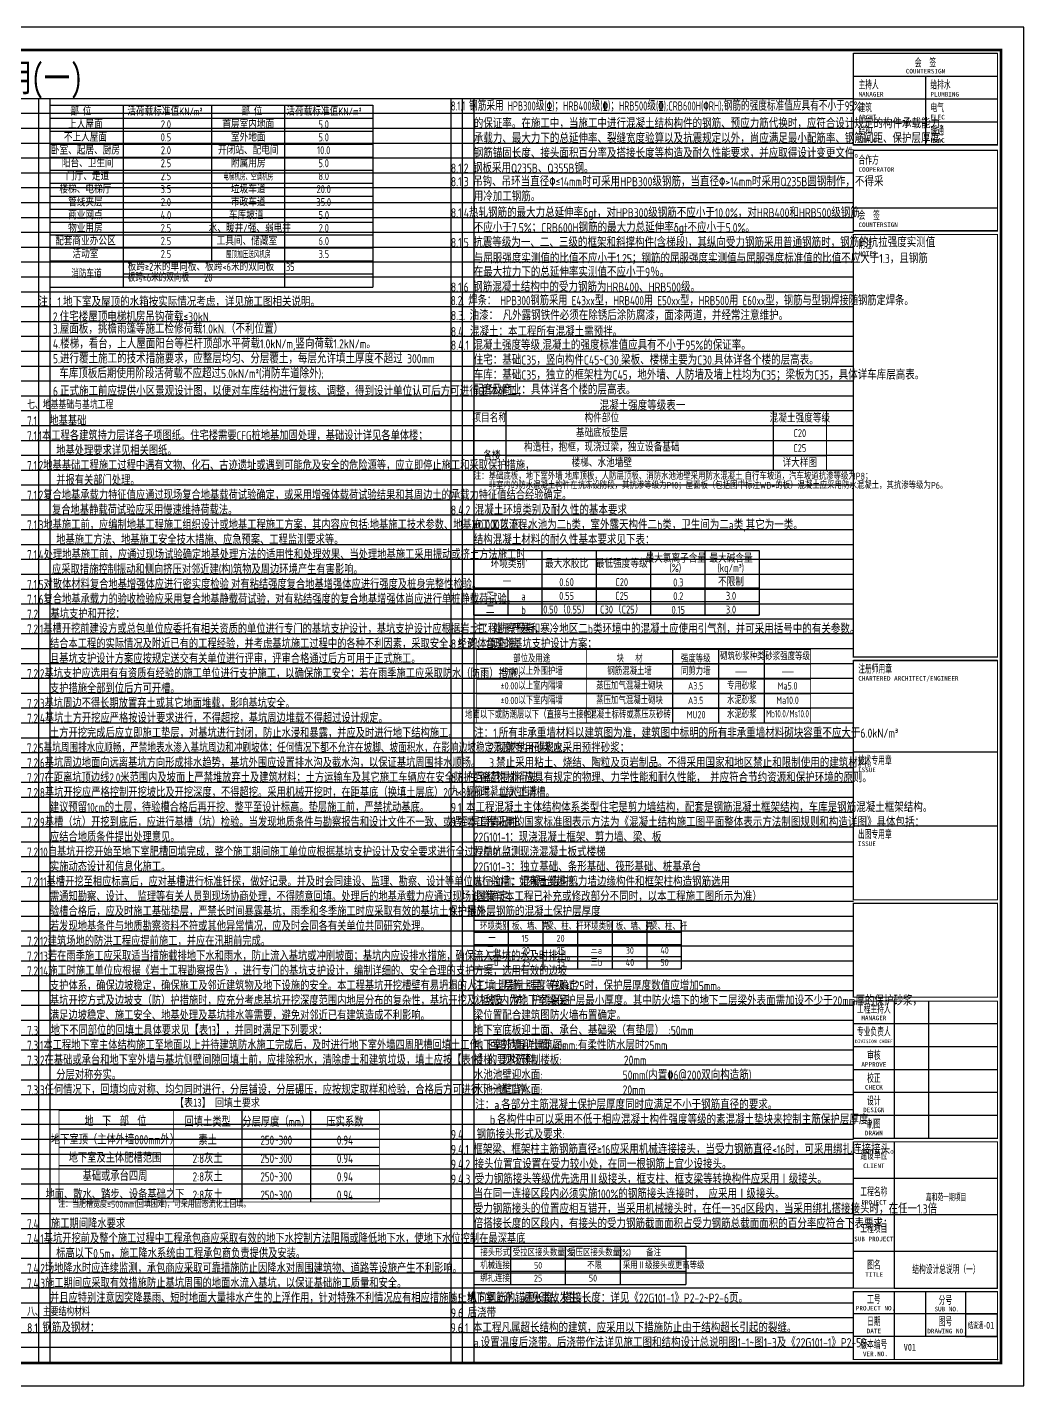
# Model space of a CAD drawing. Extents: x 698102 to 803227, y -138366 to 57555.
# Drawn here: x 738637 to 782202, y -1986 to 57414 of the extents above; entities that cross this region are included whole.
import ezdxf
from ezdxf.enums import TextEntityAlignment as Align

# ---------------------------------------------------------------- set-up
doc = ezdxf.new("R2010")
doc.units = 0
doc.header["$LTSCALE"] = 500
doc.linetypes.add('CONTINOUS', pattern=[0])
doc.layers.get('Defpoints').update_dxf_attribs({"color": 1, "linetype": 'CONTINUOUS'})
doc.layers.add('_TSZ_PLOT_MARK', color=1, linetype='CONTINUOUS', plot=False)
doc.layers.add('S-MODIFY-云线', color=3, linetype='CONTINUOUS', plot=False)
for name, color, linetype in [('A-ANNO-SYMB_图名标注', 3, 'CONTINUOUS'), ('A-ANNO-TITLE', 4, 'CONTINUOUS'), ('S-FLOOR-说明', 7, 'CONTINUOUS'), ('SM-1', 7, 'CONTINUOUS'), ('SM3', 4, 'CONTINUOUS'), ('TAB', 132, 'CONTINUOUS'), ('TEXT', 7, 'CONTINUOUS'), ('TEXT12', 6, 'CONTINUOUS'), ('TEXT13', 103, 'CONTINUOUS'), ('THICK', 6, 'CONTINUOUS'), ('图签', 4, 'CONTINUOUS'), ('图表', 4, 'CONTINUOUS'), ('更新', 30, 'CONTINOUS'), ('编号', 4, 'CONTINUOUS')]:
    doc.layers.add(name, color=color, linetype=linetype)
doc.styles.add('-宋体', font='', dxfattribs={"width": 0.8})
doc.styles.add('-黑体', font='simhei.ttf', dxfattribs={"width": 0.8})
doc.styles.add('TSSD_Norm', font='tssdeng.shx', dxfattribs={"width": 0.8, "bigfont": 'hztxt.shx'})
doc.styles.add('TSSD_Rein', font='tssdeng.shx', dxfattribs={"width": 0.7, "bigfont": 'hztxt.shx'})
doc.styles.add('黑体', font='simhei.ttf')
doc.styles.get('-宋体').set_extended_font_data('SimSun')

msp = doc.modelspace()

# ---------------------------------------------------------------- linework, layer by layer
at = {"layer": '_TSZ_PLOT_MARK'}
for points in [[(698101.92, -1985.76), (782201.92, -1985.76), (782201.92, 57414.24), (698101.92, 57414.24)], [(776541.53, 2283.44), (781051.92, 2283.44), (781051.92, 3883.44), (776541.53, 3883.44)], [(779646.93, 164.24), (781051.92, 164.24), (781051.92, 1148.84), (779646.93, 1148.84)]]:
    msp.add_lwpolyline(points, close=True, dxfattribs=at)
at = {"layer": 'A-ANNO-TITLE'}
for p, q in [((781051.92, 56264.24), (774751.92, 56264.24)), ((781051.92, 55264.24), (774751.92, 55264.24)), ((777901.92, 55264.24), (777901.92, 52264.24)), ((781051.92, 54264.24), (774751.92, 54264.24)), ((781051.92, 54264.24), (774751.92, 54264.24)), ((781051.92, 53264.24), (774751.92, 53264.24)), ((781051.92, 52264.24), (774751.92, 52264.24)), ((781051.92, 49507.55, 100), (774751.92, 49507.55, 100)), ((781051.92, 48503.35, 100), (774751.92, 48503.35, 100)), ((781051.92, 29868.86), (774751.92, 29868.86)), ((781051.92, 29718.86), (774751.92, 29718.86)), ((781051.92, 25718.86), (774751.92, 25718.86)), ((781051.92, 22488.58), (774751.92, 22488.58)), ((776541.53, 14833.44), (776541.53, 8833.44)), ((778041.53, 14833.44), (778041.53, 8833.44)), ((781051.92, 13833.44), (774751.92, 13833.44)), ((781051.92, 12833.44), (774751.92, 12833.44)), ((781051.92, 11833.44), (774751.92, 11833.44)), ((781051.92, 10833.44), (774751.92, 10833.44)), ((781051.92, 9833.44), (774751.92, 9833.44)), ((776541.53, 8683.44), (776541.53, 2283.44)), ((781051.92, 7083.44), (774751.92, 7083.44)), ((781051.92, 5483.44), (774751.92, 5483.44)), ((781051.92, 3883.44), (774751.92, 3883.44)), ((776541.53, 2133.44), (776541.53, -835.76)), ((777901.92, 2133.44), (777901.92, 164.24)), ((779646.93, 2133.44), (779646.93, 164.24)), ((781051.92, 1164.24), (774751.92, 1164.24)), ((781051.92, 164.24), (774751.92, 164.24))]:
    msp.add_line(p, q, dxfattribs=at)
msp.add_lwpolyline([(698101.92, -1985.76), (782201.92, -1985.76), (782201.92, 57414.24), (698101.92, 57414.24)], close=True, dxfattribs=at)
for points, const_width in [([(700601.92, -985.76), (781201.92, -985.76), (781201.92, 56414.24), (700601.92, 56414.24)], 120), ([(774751.92, 56264.24), (774751.92, 52264.24), (781051.92, 52264.24), (781051.92, 56264.24)], 50), ([(774751.92, 48503.35), (781051.92, 48503.35), (781051.92, 52032.4), (774751.92, 52032.4)], 50), ([(774751.92, 29718.86), (774751.92, 19258.31), (781051.92, 19258.31), (781051.92, 29718.86), (781051.92, 29718.86), (774751.92, 29718.86)], 50), ([(774751.92, 19108.31), (774751.92, 15008.31), (781051.92, 15008.31), (781051.92, 19108.31)], 50), ([(774751.92, 14833.44), (774751.92, 8833.44), (781051.92, 8833.44), (781051.92, 14833.44)], 50), ([(774751.92, 8683.44), (774751.92, 2283.44), (781051.92, 2283.44), (781051.92, 8683.44)], 50), ([(774751.92, 2133.44), (774751.92, -835.76), (781051.92, -835.76), (781051.92, 2133.44)], 50)]:
    msp.add_lwpolyline(points, close=True, dxfattribs=dict(at, const_width=const_width))
at = {"layer": 'A-ANNO-TITLE', "const_width": 50, "elevation": 100}
msp.add_lwpolyline([(774751.92, 48353.35), (774751.92, 29868.86), (781051.92, 29868.86), (781051.92, 48353.35), (781051.92, 48353.35), (774751.92, 48353.35)], close=True, dxfattribs=at)
at = {"layer": 'A-ANNO-TITLE'}
for p in [(781051.92, -835.76), (781201.92, -985.76)]:
    msp.add_point(p, dxfattribs=at)
at = {"layer": 'Defpoints'}
for p, q in [((739131.93, 54299.39), (739131.93, -985.73)), ((739631.93, 54299.39), (739631.93, -985.76)), ((757156.93, 54299.39), (757156.93, -985.73)), ((757656.93, 54299.39), (757656.93, -985.73)), ((758156.93, 54299.39), (758156.93, -985.73))]:
    msp.add_line(p, q, dxfattribs=at)
at = {"layer": 'S-MODIFY-云线', "color": 9}
for p, q in [((700601.92, 54299.39), (774751.92, 54299.39)), ((700601.92, 53649.39), (774751.92, 53649.39)), ((700601.92, 52999.39), (774751.92, 52999.39)), ((700601.92, 52349.39), (774751.92, 52349.39)), ((700601.92, 51699.39), (774751.92, 51699.39)), ((700601.92, 51049.39), (774751.92, 51049.39)), ((700601.92, 50399.39), (774751.92, 50399.39)), ((700601.92, 49749.39), (774751.92, 49749.39)), ((700601.92, 49099.39), (774751.92, 49099.39)), ((700601.92, 48449.39), (774751.92, 48449.39)), ((700601.92, 47799.39), (774751.92, 47799.39)), ((700601.92, 47149.39), (774751.92, 47149.39)), ((700601.92, 46499.39), (774751.92, 46499.39)), ((700601.92, 45849.39), (774751.92, 45849.39)), ((700601.92, 45199.39), (774751.92, 45199.39)), ((700601.92, 44549.39), (774751.92, 44549.39)), ((700601.92, 43899.39), (774751.92, 43899.39)), ((700601.92, 43249.39), (774751.92, 43249.39)), ((700601.92, 42599.39), (774751.92, 42599.39)), ((700601.92, 41949.39), (774751.92, 41949.39)), ((700601.92, 41299.39), (774751.92, 41299.39)), ((700601.92, 40649.39), (774751.92, 40649.39)), ((700601.92, 39999.39), (774751.92, 39999.39)), ((700601.92, 39349.39), (774751.92, 39349.39)), ((700601.92, 38699.39), (774751.92, 38699.39)), ((700601.92, 38049.39), (774751.92, 38049.39)), ((700601.92, 37399.39), (774751.92, 37399.39)), ((700601.92, 36749.39), (774751.92, 36749.39)), ((700601.92, 36099.39), (774751.92, 36099.39)), ((700601.92, 35449.39), (774751.92, 35449.39)), ((700601.92, 34799.39), (774751.92, 34799.39)), ((700601.92, 34149.39), (774751.92, 34149.39)), ((700601.92, 33499.39), (774751.92, 33499.39)), ((700601.92, 32849.39), (774751.92, 32849.39)), ((700601.92, 32199.39), (774751.92, 32199.39)), ((700601.92, 31549.39), (774751.92, 31549.39)), ((700601.92, 30899.39), (774751.92, 30899.39)), ((700601.92, 30249.39), (774751.92, 30249.39)), ((700601.92, 29599.39), (774751.92, 29599.39)), ((700601.92, 28949.39), (774751.92, 28949.39)), ((700601.92, 28299.39), (774751.92, 28299.39)), ((700601.92, 27649.39), (774751.92, 27649.39)), ((700601.92, 26999.39), (774751.92, 26999.39)), ((700601.92, 26349.39), (774751.92, 26349.39)), ((700601.92, 25699.39), (774751.92, 25699.39)), ((700601.92, 25049.39), (774751.92, 25049.39)), ((700601.92, 24399.39), (774751.92, 24399.39)), ((700601.92, 23749.39), (774751.92, 23749.39)), ((700601.92, 23099.39), (774751.92, 23099.39)), ((700601.92, 22449.39), (774751.92, 22449.39)), ((700601.92, 21799.39), (774751.92, 21799.39)), ((700601.92, 21149.39), (774751.92, 21149.39)), ((700601.92, 20499.39), (774751.92, 20499.39)), ((700601.92, 19849.39), (774751.92, 19849.39)), ((700601.92, 19199.39), (774751.92, 19199.39)), ((700601.92, 18549.39), (774751.92, 18549.39)), ((700601.92, 17899.39), (774751.92, 17899.39)), ((700601.92, 17249.39), (774751.92, 17249.39)), ((700601.92, 16599.39), (774751.92, 16599.39)), ((700601.92, 15949.39), (774751.92, 15949.39)), ((700601.92, 15299.39), (774751.92, 15299.39)), ((700601.92, 14649.39), (774751.92, 14649.39)), ((700601.92, 13999.39), (774751.92, 13999.39)), ((700601.92, 13349.39), (774751.92, 13349.39)), ((700601.92, 12699.39), (774751.92, 12699.39)), ((700601.92, 12049.39), (774751.92, 12049.39)), ((700601.92, 11399.39), (774751.92, 11399.39)), ((700601.92, 10749.39), (774751.92, 10749.39)), ((700601.92, 10099.39), (774751.92, 10099.39)), ((700601.92, 9449.39), (774751.92, 9449.39)), ((700601.92, 8799.39), (774751.92, 8799.39)), ((700601.92, 8149.39), (774751.92, 8149.39)), ((700601.92, 7499.39), (774751.92, 7499.39)), ((700601.92, 6849.39), (774751.92, 6849.39)), ((700601.92, 6199.39), (774751.92, 6199.39)), ((700601.92, 5549.39), (774751.92, 5549.39)), ((700601.92, 4899.39), (774751.92, 4899.39)), ((700601.92, 4249.39), (774751.92, 4249.39)), ((700601.92, 3599.39), (774751.92, 3599.39)), ((700601.92, 2949.39), (774751.92, 2949.39)), ((700601.92, 2299.39), (774751.92, 2299.39)), ((700601.92, 1649.39), (774751.92, 1649.39)), ((700601.92, 999.39), (774751.92, 999.39)), ((700601.92, 349.39), (774751.92, 349.39)), ((700601.92, -300.61), (774751.92, -300.61))]:
    msp.add_line(p, q, dxfattribs=at)
at = {"layer": 'TAB'}
for p, q in [((739631.93, 53999.39), (753750.24, 53999.39)), ((739631.93, 53999.39), (739631.93, 46051)), ((742828.08, 53999.39), (742828.08, 46051)), ((746691.09, 53999.39), (746691.09, 47195.39)), ((749887.23, 53999.39), (749887.23, 46051)), ((753750.24, 53999.39), (753750.24, 46051)), ((753750.24, 53999.39), (753750.24, 47195.39)), ((739631.93, 53432.39), (753750.24, 53432.39)), ((739631.93, 52865.39), (753750.24, 52865.39)), ((739631.93, 52298.39), (753750.24, 52298.39)), ((739631.93, 51731.39), (753750.24, 51731.39)), ((739631.93, 51164.39), (753750.24, 51164.39)), ((739631.93, 50597.39), (753750.24, 50597.39)), ((739631.93, 50030.39), (753750.24, 50030.39)), ((739631.93, 49463.39), (753750.24, 49463.39)), ((739631.93, 48896.39), (753750.24, 48896.39)), ((739631.93, 48329.39), (753750.24, 48329.39)), ((739631.93, 47762.39), (753750.24, 47762.39)), ((739631.93, 47195.39), (753750.24, 47195.39)), ((742828.08, 46628.39), (753750.24, 46628.39)), ((739631.93, 46051), (753750.24, 46051)), ((759556.61, 40649.39), (759556.61, 38033.47)), ((771244.27, 40649.39), (771244.27, 38033.47)), ((758156.93, 39996.21), (773577.07, 39996.21)), ((759556.61, 39343.02), (773577.07, 39343.02)), ((759556.61, 38689.84), (773577.07, 38689.84)), ((761127.33, 34530.54), (761127.33, 31702.26)), ((763502.66, 34530.54), (763502.66, 31702.26)), ((765878, 34530.54), (765878, 31702.26)), ((768253.33, 34530.54), (768253.33, 31702.26)), ((758156.93, 33499.69), (770630.55, 33499.69)), ((758156.93, 32900.54), (770630.55, 32900.54)), ((759651.35, 32900.54), (759651.35, 31702.26)), ((758156.93, 32301.4), (770630.55, 32301.4)), ((758156.93, 31702.26), (770630.55, 31702.26)), ((758156.93, 18368.85), (767228.93, 18368.85)), ((758156.93, 18368.85), (758156.93, 16252.05)), ((767228.93, 17839.65), (758156.93, 17839.65)), ((759668.93, 18368.85), (759668.93, 16252.05)), ((761180.93, 18368.85), (761180.93, 16252.05)), ((762692.93, 18368.85), (762692.93, 16252.05)), ((764204.93, 18368.85), (764204.93, 16252.05)), ((765716.93, 18368.85), (765716.93, 16252.05)), ((767228.93, 18368.85), (767228.93, 16252.05)), ((758156.93, 17310.45), (767228.93, 17310.45)), ((758156.93, 16781.25), (767228.93, 16781.25)), ((758156.93, 16252.05), (767228.93, 16252.05)), ((758156.93, 4125.89), (767427.15, 4125.89)), ((758156.93, 4125.89), (758157.03, 2445.89)), ((758157.07, 3565.89), (767427.19, 3565.89)), ((759756.93, 4125.89), (759757.03, 2445.89)), ((762156.93, 4126.04), (762157.03, 2446.04)), ((764556.93, 4126.19), (764557.03, 2446.19)), ((767427.15, 4125.89), (767427.26, 2445.89)), ((767427.22, 3005.89), (758157.03, 3005.89)), ((758157.03, 2445.89), (767427.26, 2445.89))]:
    msp.add_line(p, q, dxfattribs=at)
at = {"layer": 'TAB', "const_width": 50}
msp.add_lwpolyline([(773577.07, 38049.39), (758156.93, 38049.39), (758156.93, 40649.39), (773577.07, 40649.39)], close=True, dxfattribs=at)
at = {"layer": 'TAB'}
msp.add_lwpolyline([(758156.93, 34530.54), (770630.55, 34530.54), (770630.55, 31702.26), (758156.93, 31702.26)], close=True, dxfattribs=at)
at = {"layer": '图签'}
for p, q in [((766848.76, 30199.39), (766848.76, 26999.39)), ((768848.76, 30199.39), (768848.76, 26999.39)), ((770848.76, 30199.39), (770848.76, 26999.39)), ((758288.76, 28919.39), (772884.72, 28919.39)), ((758288.76, 28279.39), (772884.72, 28279.39)), ((758288.76, 27639.39), (772884.72, 27639.39))]:
    msp.add_line(p, q, dxfattribs=at)
at = {"layer": '图表'}
for p, q in [((748026.25, 10049.39), (748026.25, 6049.39)), ((751026.25, 10049.39), (751026.25, 6049.39))]:
    msp.add_line(p, q, dxfattribs=at)
for points, const_width in [([(772884.72, 30199.39), (772884.72, 26999.39), (758288.76, 26999.39), (758288.76, 30199.39), (772884.72, 30199.39)], 28), ([(763088.76, 30199.39), (763088.76, 26999.39)], 28), ([(758288.76, 29559.39), (772884.72, 29559.39)], 28), ([(754026.25, 10049.39), (754026.25, 6049.39), (740026.25, 6049.39), (740026.25, 10049.39), (754026.25, 10049.39)], 35), ([(745026.25, 10049.39), (745026.25, 6049.39)], 35)]:
    msp.add_lwpolyline(points, dxfattribs=dict(at, const_width=const_width))
at = {"layer": '更新', "const_width": 40}
for points in [[(769594.75, 29223.55), (770099.37, 29223.55)], [(771631.94, 29223.55), (772136.57, 29223.55)]]:
    msp.add_lwpolyline(points, dxfattribs=at)
at = {"layer": '编号', "ltscale": 100}
for p, q in [((740026.25, 9249.39), (754026.25, 9249.39)), ((740026.25, 8449.39), (754026.25, 8449.39)), ((740026.25, 7649.39), (754026.25, 7649.39)), ((740026.25, 6849.39), (754026.25, 6849.39))]:
    msp.add_line(p, q, dxfattribs=at)

# ---------------------------------------------------------------- texts
at = {"layer": 'A-ANNO-SYMB_图名标注', "color": 7, "style": '-宋体', "width": 0.8}
msp.add_text('01', height=300, dxfattribs=at).set_placement((780732.52, 664.24), align=Align.MIDDLE_CENTER)
at = {"layer": 'A-ANNO-TITLE', "style": '-宋体', "width": 0.6}
for s, p in [('会  签', (777901.92, 55694.87)), ('工程主持人', (775646.72, 14329.66)), ('专业负责人', (775646.72, 13329.66)), ('审核', (775646.72, 12299.64)), ('校正', (775646.72, 11298.58)), ('设计', (775646.72, 10309.57)), ('制图', (775646.72, 9298.58)), ('建设单位', (775646.72, 7933.44)), ('工程名称', (775646.72, 6333.44)), ('工程项目', (775646.72, 4733.44)), ('图名', (775649.01, 3133.44)), ('工号', (775646.72, 1629.27)), ('分号', (778774.42, 1590.55)), ('日期', (775646.72, 662.59)), ('图号', (778774.42, 660.06)), ('版本编号', (775646.72, -337.41))]:
    msp.add_text(s, height=350, dxfattribs=at).set_placement(p, align=Align.CENTER)
at = {"layer": 'A-ANNO-TITLE', "style": '-宋体'}
for s, height, p in [('COUNTERSIGN', 200, (777901.92, 55391.01)), ('MANAGER', 200, (775646.72, 13996.7)), ('DIVISION CHIEF', 150, (775646.72, 12996.7)), ('APPROVE', 200, (775646.72, 11966.69)), ('CHECK', 200, (775646.72, 10965.63)), ('DESIGN', 200, (775646.72, 9976.62)), ('DRAWN', 200, (775646.72, 8965.63)), ('CLIENT', 200, (775646.72, 7533.94)), ('PROJECT', 200, (775646.72, 5933.94)), ('SUB PROJECT', 200, (775646.72, 4333.94)), ('TITLE', 200, (775661.02, 2781.68)), ('PROJECT NO.', 200, (775716.72, 1308.3)), ('SUB NO.', 200, (778844.42, 1269.58)), ('DATE', 200, (775646.72, 310.83)), ('DRAWING NO.', 200, (778844.42, 308.3)), ('VER.NO.', 200, (775716.72, -689.17))]:
    msp.add_text(s, height=height, dxfattribs=at).set_placement(p, align=Align.CENTER)
at = {"layer": 'A-ANNO-TITLE', "style": '-宋体', "width": 0.6}
for s, p in [('主持人', (774976.11, 54731.95)), ('给排水', (778118.73, 54731.95)), ('建筑', (774976.11, 53731.95)), ('电气', (778121.95, 53731.95, 100)), ('结构', (774979.33, 52717.89, 100)), ('暖通', (778121.95, 52717.89, 100)), ('合作方', (774976.11, 51441.42)), ('会  签  ', (774976.11, 49025.27)), ('附注', (774976.11, 47761.47)), ('注册师用章', (774967.29, 29193.79)), ('技术专用章', (774953.14, 25193.35)), ('出图专用章', (774953.14, 21963.08))]:
    msp.add_text(s, height=350, dxfattribs=at).set_placement(p)
at = {"layer": 'A-ANNO-TITLE', "style": '-宋体'}
for s, p in [('MANAGER', (774976.11, 54381.95)), ('PLUMBING', (778118.73, 54381.95)), ('ARCHI', (774979.33, 53381.95, 100)), ('ELEC', (778121.95, 53381.95, 100)), ('STRUCT', (774979.33, 52367.89, 100)), ('HVAC', (778121.95, 52367.89, 100)), ('COOPERATOR', (774976.11, 51091.42)), ('COUNTERSIGN', (774976.11, 48675.27)), ('NOTES', (774976.11, 47411.47)), ('CHARTERED ARCHITECT/ENGINEER', (774967.29, 28843.79)), ('ISSUE', (774953.14, 24843.35)), ('ISSUE', (774953.14, 21613.08))]:
    msp.add_text(s, height=200, dxfattribs=at).set_placement(p)
for s, height, width, p in [('结说通-', 266.667, 0.6, (780158.13, 664.24)), ('V01', 300, 0.8, (777221.72, -300.04))]:
    msp.add_text(s, height=height, dxfattribs=dict(at, width=width)).set_placement(p, align=Align.MIDDLE_CENTER)
at = {"layer": 'A-ANNO-TITLE', "style": '-宋体', "width": 0.6}
msp.add_attdef('结构设计总说明（一）', text='', height=350, dxfattribs=at).set_placement((778796.72, 2941.08), align=Align.CENTER)
at = {"layer": 'S-FLOOR-说明', "style": '-宋体', "width": 0.6}
msp.add_text('嘉和苑一期项目', height=300, dxfattribs=at).set_placement((778803.48, 6118.28), align=Align.CENTER)
at = {"layer": 'SM-1', "style": 'TSSD_Rein', "width": 0.75}
for s, p in [('地下室顶（主体外墙800mm外）', (742475.98, 8573.84)), ('素土', (746526.25, 8551.53)), ('250~300', (749526.25, 8551.53)), ('0.94', (752526.25, 8551.53)), ('地下室及主体肥槽范围', (742475.98, 7773.84)), ('2:8灰土', (746526.25, 7751.53)), ('250~300', (749526.25, 7751.53)), ('0.94', (752526.25, 7751.53)), ('基础或承台四周', (742475.98, 6973.84)), ('2:8灰土', (746526.25, 6951.53)), ('250~300', (749526.25, 6951.53)), ('0.94', (752526.25, 6951.53)), ('地面、散水、踏步、设备基础之下', (742475.98, 6173.84)), ('2:8灰土', (746526.25, 6151.53)), ('250~300', (749526.25, 6151.53)), ('0.94', (752526.25, 6151.53))]:
    msp.add_text(s, height=400, dxfattribs=at).set_placement(p, align=Align.CENTER)
at = {"layer": 'SM3', "style": '-黑体', "width": 0.8}
msp.add_text('【表13】 回填土要求', height=350, dxfattribs=at).set_placement((746955.36, 10224.39), align=Align.CENTER)
at = {"layer": 'TEXT', "style": 'TSSD_Norm'}
for s, width, p in [('8.1.1 钢筋采用 HPB300级(%%131)；HRB400级(%%132)；HRB500级(%%133);CRB600H(%%130%%140RH%%141);钢筋的强度标准值应具有不小于95%%%', 0.7, (757156.93, 53649.39)), ('3.屋面板，挑檐雨篷等施工检修荷载1.0kN.（不利位置）', 0.8, (739760.49, 43899.39)), ('4.楼梯，看台，上人屋面阳台等栏杆顶部水平荷载1.0kN/m,竖向荷载1.2kN/m。', 0.8, (739760.49, 43249.39)), ('5.进行覆土施工的技术措施要求，应整层均匀、分层覆土，每层允许填土厚度不超过 300mm', 0.8, (739760.49, 42599.39)), ('车库顶板后期使用阶段活荷载不应超过5.0kN/m%%1402%%141(消防车道除外);', 0.8, (740040.92, 41949.39))]:
    msp.add_text(s, height=400, dxfattribs=dict(at, width=width)).set_placement(p, align=Align.BOTTOM_LEFT)
at = {"layer": 'TEXT', "color": 1, "style": 'TSSD_Norm', "width": 0.8}
for s, p in [('部 位', (740984.86, 53553.99)), ('活荷载标准值KN/m\x8c2', (744657.75, 53552.71)), ('部 位', (748457.43, 53553.99)), ('活荷载标准值KN/m\x8c2', (751612.07, 53552.71))]:
    msp.add_text(s, height=350, dxfattribs=at).set_placement(p, align=Align.CENTER)
at = {"layer": 'TEXT', "style": 'TSSD_Norm'}
for s, height, width, p in [('上人屋面', 350, 0.8, (741182.57, 52987.08)), ('2.0', 350, 0.8, (744702.3, 52993.12)), ('首层室内地面', 350, 0.8, (748301.4, 52987.18)), ('5.0', 350, 0.8, (751598.56, 52993.12)), ('不上人屋面', 350, 0.8, (741182.57, 52420.18)), ('0.5', 350, 0.8, (744702.3, 52426.12)), ('室外地面', 350, 0.8, (748301.4, 52420.66)), ('5.0', 350, 0.8, (751598.56, 52426.12)), ('卧室、起居、厨房', 350, 0.8, (741182.57, 51852)), ('2.0', 350, 0.8, (744702.3, 51859.12)), ('开闭站、配电间', 350, 0.8, (748301.4, 51853.08)), ('10.0', 350, 0.8, (751598.56, 51859.12)), ('阳台、卫生间', 350, 0.8, (741284.18, 51285.09)), ('门厅、走道', 350, 0.8, (741279.65, 50719.66)), ('2.5', 350, 0.8, (744702.3, 51292.12)), ('附属用房', 350, 0.8, (748301.4, 51286.46)), ('5.0', 350, 0.8, (751598.56, 51292.12)), ('楼梯、电梯厅', 350, 0.8, (741182.57, 50151.29)), ('3.5', 350, 0.8, (744702.3, 50158.12)), ('2.5', 350, 0.8, (744702.3, 50725.12)), ('电梯机房、空调机房', 300, 0.6, (748301.4, 50718.29)), ('垃圾车道', 350, 0.8, (748301.4, 50151.29)), ('20.0', 350, 0.8, (751598.56, 50158.12)), ('8.0', 350, 0.8, (751598.56, 50725.12)), ('管线夹层', 350, 0.8, (741182.57, 49584.29)), ('2.0', 350, 0.8, (744702.3, 49591.12)), ('市政车道', 350, 0.8, (748301.4, 49584.29)), ('35.0', 350, 0.8, (751598.56, 49591.12)), ('商业网点', 350, 0.8, (741182.57, 49017.29)), ('4.0', 350, 0.8, (744702.3, 49024.12)), ('车库坡道', 350, 0.8, (748212.47, 49017.29)), ('5.0', 350, 0.8, (751603.61, 49024.12)), ('物业用房', 350, 0.8, (741182.57, 48450.29)), ('2.5', 350, 0.8, (744702.3, 48457.12)), ('水、暖井/强、弱电井', 350, 0.8, (748368.5, 48450.29)), ('2.0', 350, 0.8, (751603.61, 48457.12)), ('配套商业办公区', 350, 0.8, (741182.57, 47883.29)), ('2.5', 350, 0.8, (744702.3, 47890.12)), ('屋顶加压送风机房', 300, 0.6, (748301.4, 47316.29))]:
    msp.add_text(s, height=height, dxfattribs=dict(at, width=width)).set_placement(p, align=Align.CENTER)
at = {"layer": 'TEXT', "color": 3, "ltscale": 99, "style": 'TSSD_Norm', "width": 0.8}
for s, p in [('的保证率。在施工中，当施工中进行混凝土结构构件的钢筋、预应力筋代换时，应符合设计规定的构件承载能力、', (758156.93, 52999.39)), ('承载力、最大力下的总延伸率、裂缝宽度验算以及抗震规定以外，尚应满足最小配筋率、钢筋间距、保护层厚度、', (758156.93, 52349.39)), ('钢筋锚固长度、接头面积百分率及搭接长度等构造及耐久性能要求，并应取得设计变更文件。', (758156.93, 51699.39))]:
    msp.add_text(s, height=400, dxfattribs=at).set_placement(p)
at = {"layer": 'TEXT', "style": 'TSSD_Norm'}
for s, height, width, p in [('8.1.2 钢板采用Q235B、Q355B钢。', 400, 0.8, (757156.93, 51049.39)), ('用冷加工钢筋。', 400, 0.8, (758156.93, 49808.93)), ('8.1.5 抗震等级为一、二、三级的框架和斜撑构件(含梯段)，其纵向受力钢筋采用普通钢筋时，钢筋的抗拉强度实测值', 400, 0.8, (757156.93, 47799.39)), ('与屈服强度实测值的比值不应小于1.25；钢筋的屈服强度实测值与屈服强度标准值的比值不应大于1.3，且钢筋', 400, 0.8, (758156.93, 47099.39)), ('8.1.6 钢筋混凝土结构中的受力钢筋为HRB400、HRB500级。', 400, 0.8, (757156.93, 45849.39)), ('注：1.地下室及屋顶的水箱按实际情况考虑，详见施工图相关说明。', 400, 0.8, (739131.05, 45199.39)), ('8.2. 焊条： HPB300钢筋采用 E43xx型，HRB400用 E50xx型，HRB500用 E60xx型，钢筋与型钢焊接随钢筋定焊条。', 400, 0.75, (757156.93, 45258.93)), ('2.住宅楼屋顶电梯机房吊钩荷载≤30kN.', 400, 0.8, (739760.49, 44549.39)), ('8.3. 油漆： 凡外露钢铁件必须在除锈后涂防腐漆，面漆两道，并经常注意维护。', 400, 0.8, (757156.93, 44608.93)), ('8.4. 混凝土：本工程所有混凝土需预拌。', 400, 0.8, (757156.93, 43899.39)), ('8.4.1 混凝土强度等级,混凝土的强度标准值应具有不小于95%%%的保证率。', 400, 0.8, (757156.93, 43308.93)), ('6.正式施工前应提供小区景观设计图，以便对车库结构进行复核、调整，得到设计单位认可后方可进行主体施工；', 400, 0.8, (739760.49, 41299.39)), ('7.1   地基基础', 400, 0.75, (738631.93, 39999.39)), ('8.4.2 混凝土环境类别及耐久性的基本要求', 400, 0.8, (757156.93, 36099.39)), ('%%P0.000以下、水池为二b类，室外露天构件二b类，卫生间为二a类,其它为一类。', 400, 0.8, (758156.93, 35449.39)), ('结构混凝土材料的耐久性基本要求见下表：', 400, 0.8, (758156.93, 34799.39)), ('7.2   基坑支护和开挖：', 400, 0.75, (738631.93, 31549.39)), ('7.2.1基槽开挖前建设方或总包单位应委托有相关资质的单位进行专门的基坑支护设计，基坑支护设计应根据岩土工程勘察报告，', 400, 0.75, (738631.93, 30899.39)), ('注：处于严寒和寒冷地区二b类环境中的混凝土应使用引气剂，并可采用括号中的有关参数。', 400, 0.8, (758150.68, 30899.39)), ('结合本工程的实际情况及附近已有的工程经验，并考虑基坑施工过程中的各种不利因素，采取安全、经济、合理的基坑支护设计方案；', 400, 0.75, (739631.93, 30249.39)), ('8.5 砌体填充墙：', 400, 0.8, (757156.93, 30249.39)), ('且基坑支护设计方案应按规定送交有关单位进行评审，评审合格通过后方可用于正式施工。', 400, 0.75, (739631.93, 29599.39)), ('7.2.2基坑支护应选用有有资质有经验的施工单位进行支护施工，以确保施工安全；若在雨季施工应采取防水（防雨）措施，', 400, 0.75, (738631.93, 28949.39)), ('支护措施全部到位后方可开槽。', 400, 0.75, (739631.93, 28299.39)), ('7.2.3基坑周边不得长期放置弃土或其它地面堆载，影响基坑安全。', 400, 0.75, (738631.93, 27649.39)), ('7.2.4基坑土方开挖应严格按设计要求进行，不得超挖，基坑周边堆载不得超过设计规定。', 400, 0.75, (738631.93, 26999.39)), ('注：1.所有非承重墙材料以建筑图为准，建筑图中标明的所有非承重墙材料砌块容重不应大于6.0kN/m%%1403%%141', 400, 0.8, (758178.37, 26349.39)), ('7.2.5基坑周围排水应顺畅，严禁地表水渗入基坑周边和冲刷坡体；任何情况下都不允许在坡脚、坡面积水，在影响边坡稳定范围内也不得积水。', 400, 0.7, (738631.93, 25699.39)), ('2.砌筑专用砂浆应采用预拌砂浆；', 400, 0.8, (758833, 25699.39)), ('7.2.6基坑周边地面向远离基坑方向形成排水趋势，基坑外围应设置排水沟及截水沟，以保证基坑周围排水顺畅。', 400, 0.75, (738631.93, 25049.39)), ('7.2.7在距离坑顶边线2.0米范围内及坡面上严禁堆放弃土及建筑材料；土方运输车及其它施工车辆应在安全防护距离范围外行驶。', 400, 0.75, (738631.93, 24399.39)), ('7.2.8基坑开挖应严格控制开挖坡比及开挖深度，不得超挖。采用机械开挖时，在距基底（换填土层底）20～30cm时，应人工清槽。', 400, 0.75, (738631.93, 23749.39)), ('建议预留10cm的土层，待验槽合格后再开挖、整平至设计标高。垫层施工前，严禁扰动基底。', 400, 0.75, (739631.93, 23099.39)), ('9.1 本工程混凝土主体结构体系类型住宅是剪力墙结构，配套是钢筋混凝土框架结构，车库是钢筋混凝土框架结构。', 399.999, 0.8, (757156.93, 23099.39)), ('22G101-1：现浇混凝土框架、剪力墙、梁、板', 400, 0.8, (758156.93, 21799.39)), ('7.2.10自基坑开挖开始至地下室肥槽回填完成，整个施工期间施工单位应根据基坑支护设计及安全要求进行全过程基坑监测，', 400, 0.75, (738631.93, 21149.39)), ('22G101-2：现浇混凝土板式楼梯', 400, 0.8, (758156.93, 21149.39)), ('实施动态设计和信息化施工。', 400, 0.75, (739631.93, 20499.39)), ('22G101-3：独立基础、条形基础、筏形基础、桩基承台', 400, 0.8, (758156.93, 20499.39)), ('7.2.11基槽开挖至相应标高后，应对基槽进行标准钎探，做好记录。并及时会同建设、监理、勘察、设计等单位进行验槽；如有局部超挖，', 400, 0.75, (738631.93, 19849.39)), ('14G330-1：混凝土结构剪力墙边缘构件和框架柱构造钢筋选用', 399.999, 0.8, (758156.93, 19849.39)), ('需通知勘察、设计、 监理等有关人员到现场协商处理，不得随意回填。处理后的地基承载力应通过现场试验确定。', 400, 0.75, (739631.93, 19199.39)), ('验槽合格后，应及时施工基础垫层，严禁长时间暴露基坑，雨季和冬季施工时应采取有效的基坑土保护措施；', 400, 0.75, (739631.93, 18549.39)), ('若发现地基条件与地质勘察资料不符或其他异常情况，应及时会同各有关单位共同研究处理。', 400, 0.75, (739631.93, 17899.39)), ('环境类别', 300, 0.8, (758433.85, 17951.86)), ('板、墙、壳', 300, 0.8, (759831.56, 17951.86)), ('梁、柱、杆', 300, 0.8, (761333.08, 17951.86)), ('环境类别', 300, 0.8, (762969.85, 17951.86)), ('板、墙、壳', 300, 0.8, (764367.56, 17951.86)), ('梁、柱、杆', 300, 0.8, (765869.08, 17951.86)), ('7.2.12建筑场地的防洪工程应提前施工，并应在汛期前完成。', 400, 0.75, (738631.93, 17249.39)), ('一', 300, 0.8, (758791.97, 17423.85)), ('15', 300, 0.8, (760248.14, 17429.67)), ('20', 300, 0.8, (761778.75, 17429.67)), ('7.2.13若在雨季施工应采取适当措施截排地下水和雨水，防止流入基坑或冲刷坡面；基坑内应设排水措施，确保流入基坑的水及时排出。', 400, 0.75, (738631.93, 16599.39)), ('二a', 300, 0.8, (758726.62, 16916.36)), ('二b', 300, 0.8, (758726.62, 16371.27)), ('20', 300, 0.8, (760266.75, 16900.47)), ('25', 300, 0.8, (760266.75, 16371.27)), ('25', 300, 0.8, (761778.75, 16900.47)), ('35', 300, 0.8, (761778.75, 16371.27)), ('三a', 300, 0.8, (763259.76, 16905.64)), ('三b', 300, 0.8, (763259.76, 16371.27)), ('30', 300, 0.8, (764802.75, 16900.47)), ('40', 300, 0.8, (764802.75, 16371.27)), ('40', 300, 0.8, (766314.75, 16900.47)), ('50', 300, 0.8, (766314.75, 16371.27)), ('7.2.14施工时施工单位应根据《岩土工程勘察报告》，进行专门的基坑支护设计，编制详细的、安全合理的支护方案，选用有效的边坡', 400, 0.75, (738631.93, 15949.39)), ('支护体系，确保边坡稳定，确保施工及邻近建筑物及地下设施的安全。本工程基坑开挖槽壁有易坍塌的人工填土层等土层，在确定', 400, 0.75, (739631.93, 15299.39)), ('注：1.混凝土强度等级≤C25时，保护层厚度数值应增加5mm。', 400, 0.8, (758156.93, 15299.39)), ('基坑开挖方式及边坡支（防）护措施时，应充分考虑基坑开挖深度范围内地层分布的复杂性，基坑开挖及边坡支（防）护须保证', 400, 0.75, (739631.93, 14649.39)), ('2.括弧内为地下室梁保护层最小厚度。其中防火墙下的地下二层梁外表面需加设不少于20mm厚的保护砂浆，', 400, 0.8, (758156.93, 14649.39)), ('满足边坡稳定、施工安全、地基处理及基坑排水等需要，避免对邻近已有建筑造成不利影响。', 400, 0.75, (739631.93, 13999.39)), ('梁位置配合建筑图防火墙布置确定。', 400, 0.8, (758156.93, 13999.39)), ('7.3   地下不同部位的回填土具体要求见【表13】，并同时满足下列要求：', 400, 0.75, (738631.93, 13349.39)), ('7.3.1本工程地下室主体结构施工至地面以上并待建筑防水施工完成后，及时进行地下室外墙四周肥槽回填土工作，回填范围详建筑图。', 400, 0.75, (738631.93, 12699.39)), ('地下室外墙迎土面:40mm;有柔性防水层时25mm', 400, 0.8, (758156.93, 12699.39)), ('7.3.2在基础或承台和地下室外墙与基坑侧壁间隙回填土前，应排除积水，清除虚土和建筑垃圾，填土应按【表13】的要求选料，', 400, 0.75, (738631.93, 12049.39)), ('楼梯、现场预制楼板:              20mm', 400, 0.8, (758156.93, 12049.39)), ('       分层对称夯实。', 400, 0.75, (738631.93, 11399.39)), ('水池池壁迎水面:                  50mm(内置%%1326@200双向构造筋)', 400, 0.8, (758156.93, 11399.39)), ('水池池壁背水面:                  20mm', 400, 0.8, (758156.93, 10749.39)), ('注：a.各部分主筋混凝土保护层厚度同时应满足不小于钢筋直径的要求。', 400, 0.8, (758223.99, 10099.39)), ('b.各构件中可以采用不低于相应混凝土构件强度等级的素混凝土垫块来控制主筋保护层厚度。', 400, 0.8, (758868.71, 9449.39)), ('9.4   钢筋接头形式及要求:', 400, 0.8, (757156.93, 8799.39)), ('9.4.2 接头位置宜设置在受力较小处，在同一根钢筋上宜少设接头。', 400, 0.8, (757156.93, 7499.39)), ('9.4.3 受力钢筋接头等级优先选用Ⅱ级接头，框支柱、框支梁等转换构件应采用Ⅰ级接头。', 400, 0.8, (757156.93, 6849.39)), ('当在同一连接区段内必须实施100%%%的钢筋接头连接时， 应采用Ⅰ级接头。', 400, 0.8, (758156.93, 6199.39)), ('受力钢筋接头的位置应相互错开，当采用机械接头时，在任一35d区段内，当采用绑扎搭接接头时，在任一1.3倍', 400, 0.8, (758156.93, 5549.39)), ('7.4   施工期间降水要求', 400, 0.75, (738631.93, 4899.39)), ('7.4.1基坑开挖前及整个施工过程中工程承包商应采取有效的地下水控制方法阻隔或降低地下水，使地下水位控制在最深基底', 400, 0.75, (738631.93, 4249.39)), ('       标高以下0.5m，施工降水系统由工程承包商负责提供及安装。', 400, 0.75, (738631.93, 3599.39)), ('接头形式', 300, 0.8, (758448.02, 3685.89)), ('受拉区接头数量(%%%)', 300, 0.8, (759863.82, 3685.89)), ('受压区接头数量(%%%)', 300, 0.8, (762284.53, 3685.89)), ('备注', 300, 0.8, (765696.17, 3685.89)), ('7.4.2场地降水时应连续监测，承包商应采取可靠措施防止因降水对周围建筑物、道路等设施产生不利影响。', 400, 0.75, (738631.93, 2949.39)), ('机械连接', 300, 0.8, (758441.99, 3125.89)), ('50', 300, 0.8, (760789.6, 3132.05)), ('不限', 300, 0.8, (763113.07, 3124.63)), ('采用Ⅱ级接头或更高等级', 300, 0.8, (764677.85, 3127.95)), ('7.4.3施工期间应采取有效措施防止基坑周围的地面水流入基坑，以保证基础施工质量和安全。', 400, 0.75, (738631.93, 2299.39)), ('绑扎连接', 300, 0.8, (758439.99, 2565.89)), ('25', 300, 0.8, (760789.63, 2572.05)), ('50', 300, 0.8, (763189.63, 2572.05)), ('并且应特别注意因突降暴雨、短时地面大量排水产生的上浮作用，针对特殊不利情况应有相应措施防止地下室上浮，避免事故发生。', 400, 0.75, (739631.93, 1649.39)), ('9.5 纵向钢筋的锚固长度、搭接长度：详见《22G101-1》P2-2~P2-6页。', 400, 0.8, (757156.93, 1649.39)), ('8.1 钢筋及钢材：', 400, 0.8, (738631.93, 349.39)), ('9.6.1 本工程凡属超长结构的建筑，应采用以下措施防止由于结构超长引起的裂缝。', 400, 0.8, (757146.23, 349.39)), ('a.设置温度后浇带。后浇带作法详见施工图和结构设计总说明图1-1~图1-3及《22G101-1》P2-59、', 400, 0.8, (758155.57, -300.61))]:
    msp.add_text(s, height=height, dxfattribs=dict(at, width=width)).set_placement(p)
at = {"layer": 'TEXT', "ltscale": 99, "width": 0.8}
for s, style, p in [('8.1.3 吊钩、吊环当直径%%130≤14mm时可采用HPB300级钢筋，当直径%%130>14mm时采用Q235B圆钢制作，不得采', 'TSSD_Rein', (757156.93, 50458.93)), ('3.禁止采用粘土、烧结、陶粒及页岩制品。不得采用国家和地区禁止和限制使用的建筑材料。', 'TSSD_Rein', (758833, 25049.39)), ('8.6 住宅结构材料应具有规定的物理、力学性能和耐久性能， 并应符合节约资源和保护环境的原则。', 'TSSD_Rein', (757156.93, 24399.39)), ('9.2 本工程采用的国家标准图表示方法为《混凝土结构施工图平面整体表示方法制图规则和构造详图》具体包括：', 'TSSD_Norm', (757156.93, 22449.39)), ('(图集与本工程已补充或修改部分不同时，以本工程施工图所示为准）', 'TSSD_Norm', (758156.93, 19199.39)), ('9.3 最外层钢筋的混凝土保护层厚度', 'TSSD_Norm', (757156.93, 18549.39)), ('地下室底板迎土面、承台、基础梁（有垫层） :50mm', 'TSSD_Norm', (758156.93, 13349.39)), ('倍搭接长度的区段内，有接头的受力钢筋截面面积占受力钢筋总截面面积的百分率应符合下表要求：', 'TSSD_Norm', (758156.93, 4899.39)), ('9.6 后浇带', 'TSSD_Norm', (757156.93, 999.39))]:
    msp.add_text(s, height=400, dxfattribs=dict(at, style=style)).set_placement(p)
at = {"layer": 'TEXT', "color": 3, "style": 'TSSD_Norm'}
for s, width, p in [('8.1.4热轧钢筋的最大力总延伸率δ%%142gt%%143，对HPB300级钢筋不应小于10.0%%%，对HRB400和HRB500级钢筋', 0.8, (757156.93, 49099.39)), ('不应小于7.5%%%；CRB600H钢筋的最大力总延伸率δ%%142gt%%143不应小于5.0%%%。', 0.8, (758156.93, 48449.39)), ('在最大拉力下的总延伸率实测值不应小于9％。', 0.8, (758156.93, 46499.39)), ('7.1.1本工程各建筑持力层详各子项图纸。住宅楼需要CFG桩地基加固处理，基础设计详见各单体楼；', 0.75, (738631.93, 39349.39)), ('       地基处理要求详见相关图纸。', 0.75, (738631.93, 38699.39)), ('7.1.2地基基础工程施工过程中遇有文物、化石、古迹遗址或遇到可能危及安全的危险源等，应立即停止施工和采取保护措施，', 0.75, (738631.93, 38049.39)), ('       并报有关部门处理。', 0.75, (738631.93, 37399.39)), ('7.1.2复合地基承载力特征值应通过现场复合地基载荷试验确定，或采用增强体载荷试验结果和其周边土的承载力特征值结合经验确定。', 0.75, (738631.93, 36749.39)), ('      复合地基静载荷试验应采用慢速维持荷载法。', 0.75, (738631.93, 36099.39)), ('7.1.3地基施工前，应编制地基工程施工组织设计或地基工程施工方案，其内容应包括:地基施工技术参数、地基施工工艺流程。', 0.75, (738631.93, 35449.39)), ('       地基施工方法、地基施工安全技木措施、应急预案、工程监测要求等。', 0.75, (738631.93, 34799.39)), ('7.1.4处理地基施工前，应通过现场试验确定地基处理方法的适用性和处理效果、当处理地基施工采用振动或挤土方法施工时,', 0.75, (738631.93, 34149.39)), ('      应采取措施控制振动和侧向挤压对邻近建(构)筑物及周边环境产生有害影响。', 0.75, (738631.93, 33499.39)), ('7.1.5对散体材料复合地基增强体应进行密实度检验,对有粘结强度复合地基增强体应进行强度及桩身完整性检验。', 0.75, (738631.93, 32849.39)), ('7.1.6复合地基承载力的验收检验应采用复合地基静载荷试验，对有粘结强度的复合地基增强体尚应进行单桩静载荷试验。', 0.75, (738631.93, 32199.39)), ('土方开挖完成后应立即施工垫层，对基坑进行封闭，防止水浸和暴露，并应及时进行地下结构施工。', 0.75, (739631.93, 26349.39)), ('7.2.9基槽（坑）开挖到底后，应进行基槽（坑）检验。当发现地质条件与勘察报告和设计文件不一致、或遇到异常情况时，', 0.75, (738631.93, 22449.39)), ('应结合地质条件提出处理意见。', 0.75, (739631.93, 21799.39)), ('7.3.3任何情况下，回填均应对称、均匀同时进行，分层铺设，分层碾压，应按规定取样和检验，合格后方可进行下一道工序。', 0.75, (738631.93, 10749.39))]:
    msp.add_text(s, height=400, dxfattribs=dict(at, width=width)).set_placement(p)
at = {"layer": 'TEXT', "color": 3, "style": 'TSSD_Norm', "width": 0.8}
for s, p in [('工具间、储藏室', (748241.73, 47883.29)), ('6.0', (751603.61, 47890.12)), ('活动室', (741182.57, 47316.29)), ('2.5', (744702.3, 47323.12)), ('3.5', (751603.61, 47323.12))]:
    msp.add_text(s, height=350, dxfattribs=at).set_placement(p, align=Align.CENTER)
at = {"layer": 'TEXT', "color": 7, "style": 'TSSD_Norm', "width": 0.8}
for s, height, p in [('板跨≥2米的单向板、板跨<6米的双向板   35', 350, (743027.87, 46761.45)), ('住宅：基础C35，竖向构件C45~C30,梁板、楼梯主要为C30.具体详各个楼的层高表。', 400, (758156.93, 42658.93)), ('车库：基础C35，独立的框架柱为C45，地外墙、人防墙及墙上柱均为C35；梁板为C35，具体详车库层高表。', 400, (758156.93, 42008.93)), ('配套及商业：具体详各个楼的层高表。', 400, (758156.93, 41358.93)), ('各楼', 350, (758577.22, 38501.74))]:
    msp.add_text(s, height=height, dxfattribs=at).set_placement(p)
at = {"layer": 'TEXT', "color": 7, "style": 'TSSD_Norm'}
for s, width, p in [('消防车道', 0.7, (741230, 46623.2)), ('项目名称', 0.8, (758856.77, 40322.8)), ('构件部位', 0.8, (763755.65, 40322.8)), ('基础底板垫层', 0.8, (763755.65, 39666.67)), ('构造柱，抱框，现浇过梁，独立设备基础', 0.8, (763755.65, 39042.88)), ('楼梯、水池墙壁', 0.8, (763755.65, 38363.25))]:
    msp.add_text(s, height=350, dxfattribs=dict(at, width=width)).set_placement(p, align=Align.MIDDLE_CENTER)
at = {"layer": 'TEXT', "color": 7, "style": 'TSSD_Norm', "width": 0.7}
msp.add_text('板跨≥6米的双向板    20', height=350, dxfattribs=at).set_placement((743029.86, 46187.12), align=Align.BOTTOM_LEFT)
at = {"layer": 'TEXT', "color": 7, "style": 'TSSD_Norm', "width": 0.8}
for s, height, p in [('混凝土强度等级表一', 400, (765532.62, 40666.38)), ('混凝土强度等级', 350, (772410.67, 40136.17)), ('C20', 350, (772410.67, 39490.17)), ('C25', 350, (772410.67, 38836.98)), ('详大样图', 350, (772410.67, 38183.8))]:
    msp.add_text(s, height=height, dxfattribs=at).set_placement(p, align=Align.CENTER)
at = {"layer": 'TEXT', "color": 3, "style": 'TSSD_Norm'}
for s, width, p in [('注：基础底板，地下室外墙,地库顶板，人防层顶板、消防水池池壁采用防水混凝土,自行车坡道，汽车坡道抗渗等级为P8；', 0.8, (758156.93, 37542.62)), ('    非室内的防水混凝土构件在抗冻设防段，其抗渗等级为P10；屋面板（包括图中标注WB*的板）混凝土应采用防水混凝土，其抗渗等级为P6。', 0.8, (758156.93, 37142.62)), ('注：当肥槽宽度≤500mm(回填困难)，可采用固态流化土回填。', 0.75, (739996.56, 5714.96))]:
    msp.add_text(s, height=300, dxfattribs=dict(at, width=width)).set_placement(p, align=Align.BOTTOM_LEFT)
at = {"layer": 'TEXT', "style": 'TSSD_Norm', "width": 0.8}
for s, height, p in [('环境类别', 350, (759649.69, 33948.89)), ('最大水胶比', 350, (762216.43, 33948.89)), ('最低强度等级', 350, (764626.2, 33956.34)), ('最大氯离子含量', 350, (766987.38, 34181.36)), ('(%)', 360, (766966.71, 33772.2)), ('最大碱含量', 350, (769401.9, 34181.36)), ('(kg/m\x8c3\x8d)', 350, (769391.41, 33772.2)), ('0.60', 350, (762216.43, 33150.5)), ('C20', 350, (764626.2, 33150.5)), ('0.3', 350, (767097.75, 33137.66)), ('不限制', 350, (769401.9, 33150.5)), ('二', 350, (758881.5, 32531.22)), ('一', 350, (759612.03, 33150.5)), ('0.55', 350, (762216.43, 32551.36)), ('C25', 350, (764626.2, 32551.36)), ('0.2', 350, (767097.75, 32538.52)), ('3.0', 350, (769401.9, 32551.36)), ('二', 350, (758881.5, 31932.07)), ('a', 350, (760333, 32531.22)), ('b', 350, (760333, 31932.07)), ('0.50（0.55）', 350, (762216.43, 31952.22)), ('C30（C25）', 350, (764626.2, 31952.22)), ('0.15', 350, (767097.75, 31939.38)), ('3.0', 350, (769401.9, 31952.22))]:
    msp.add_text(s, height=height, dxfattribs=at).set_placement(p, align=Align.MIDDLE_CENTER)
at = {"layer": 'TEXT', "color": 1, "style": 'TSSD_Norm', "width": 0.8}
msp.add_text('9.4.1 框架梁、框架柱主筋钢筋直径≥16应采用机械连接接头，当受力钢筋直径<16时，可采用绑扎连接接头。', height=400, dxfattribs=at).set_placement((757156.93, 8149.39))
at = {"layer": 'TEXT12', "style": 'TSSD_Rein', "width": 0.75}
for s, p in [('±0.00以上外围护墙', (760692.3, 29001.28)), ('钢筋混凝土墙', (764968.76, 29001.28)), ('同剪力墙', (767858.55, 29001.28)), ('±0.00以上室内隔墙', (760692.3, 28361.28)), ('蒸压加气混凝土砌块', (764968.76, 28361.28)), ('A3.5', (767858.55, 28361.28)), ('±0.00以下室内隔墙', (760692.3, 27721.28)), ('蒸压加气混凝土砌块', (764968.76, 27721.28)), ('A3.5', (767858.55, 27721.28)), ('水泥砂浆', (769875.96, 27730.68)), ('Ma10.0', (771875.96, 27730.68)), ('地面以下或防潮层以下（直接与土接触）', (760692.3, 27096.65)), ('混凝土标砖或蒸压灰砂砖', (764994.08, 27096.65)), ('MU20', (767878.3, 27100.82)), ('水泥砂浆', (769875.96, 27110.21))]:
    msp.add_text(s, height=320, dxfattribs=at).set_placement(p, align=Align.BOTTOM_CENTER)
at = {"layer": 'TEXT12', "color": 3, "style": 'TSSD_Rein', "width": 0.75}
for s, p in [('专用砂浆', (769875.96, 28361.28)), ('Ma5.0', (771875.96, 28361.28))]:
    msp.add_text(s, height=320, dxfattribs=at).set_placement(p, align=Align.BOTTOM_CENTER)
at = {"layer": 'TEXT12', "color": 2, "style": 'TSSD_Rein', "width": 0.6}
msp.add_text('Mb10.0/Ms10.0', height=320, dxfattribs=at).set_placement((771873.29, 27142.04), align=Align.BOTTOM_CENTER)
at = {"layer": 'TEXT13', "style": 'TSSD_Rein', "width": 0.75}
for s, height, p in [('部位及用途', 320, (760688.76, 29646.95)), ('块   材', 320, (764968.76, 29646.95)), ('强度等级', 320, (767860.36, 29646.95)), ('地  下  部  位', 400, (742497.12, 9373.84)), ('回填土类型', 400, (746526.25, 9349.63)), ('分层厚度（mm）', 400, (749526.25, 9349.63)), ('压实系数', 400, (752526.25, 9349.63))]:
    msp.add_text(s, height=height, dxfattribs=at).set_placement(p, align=Align.CENTER)
for s, p in [('砌筑砂浆种类', (769896.49, 29646.95)), ('砂浆强度等级', (771877.45, 29646.95))]:
    msp.add_text(s, height=320, dxfattribs=at).set_placement(p, align=Align.BOTTOM_CENTER)
at = {"layer": 'THICK', "style": '黑体', "width": 0.7}
msp.add_text('结构设计总说明(一)', height=1200, dxfattribs=at).set_placement((730779.71, 54607.01))
for s, p in [('七、地基基础与基坑工程', (738631.93, 40649.39)), ('九、钢筋混凝土结构构造', (757156.93, 23749.39)), ('八、主要结构材料', (738631.93, 999.39))]:
    msp.add_text(s, height=350, dxfattribs=at).set_placement(p, align=Align.BOTTOM_LEFT)

doc.saveas('drawing.dxf')
